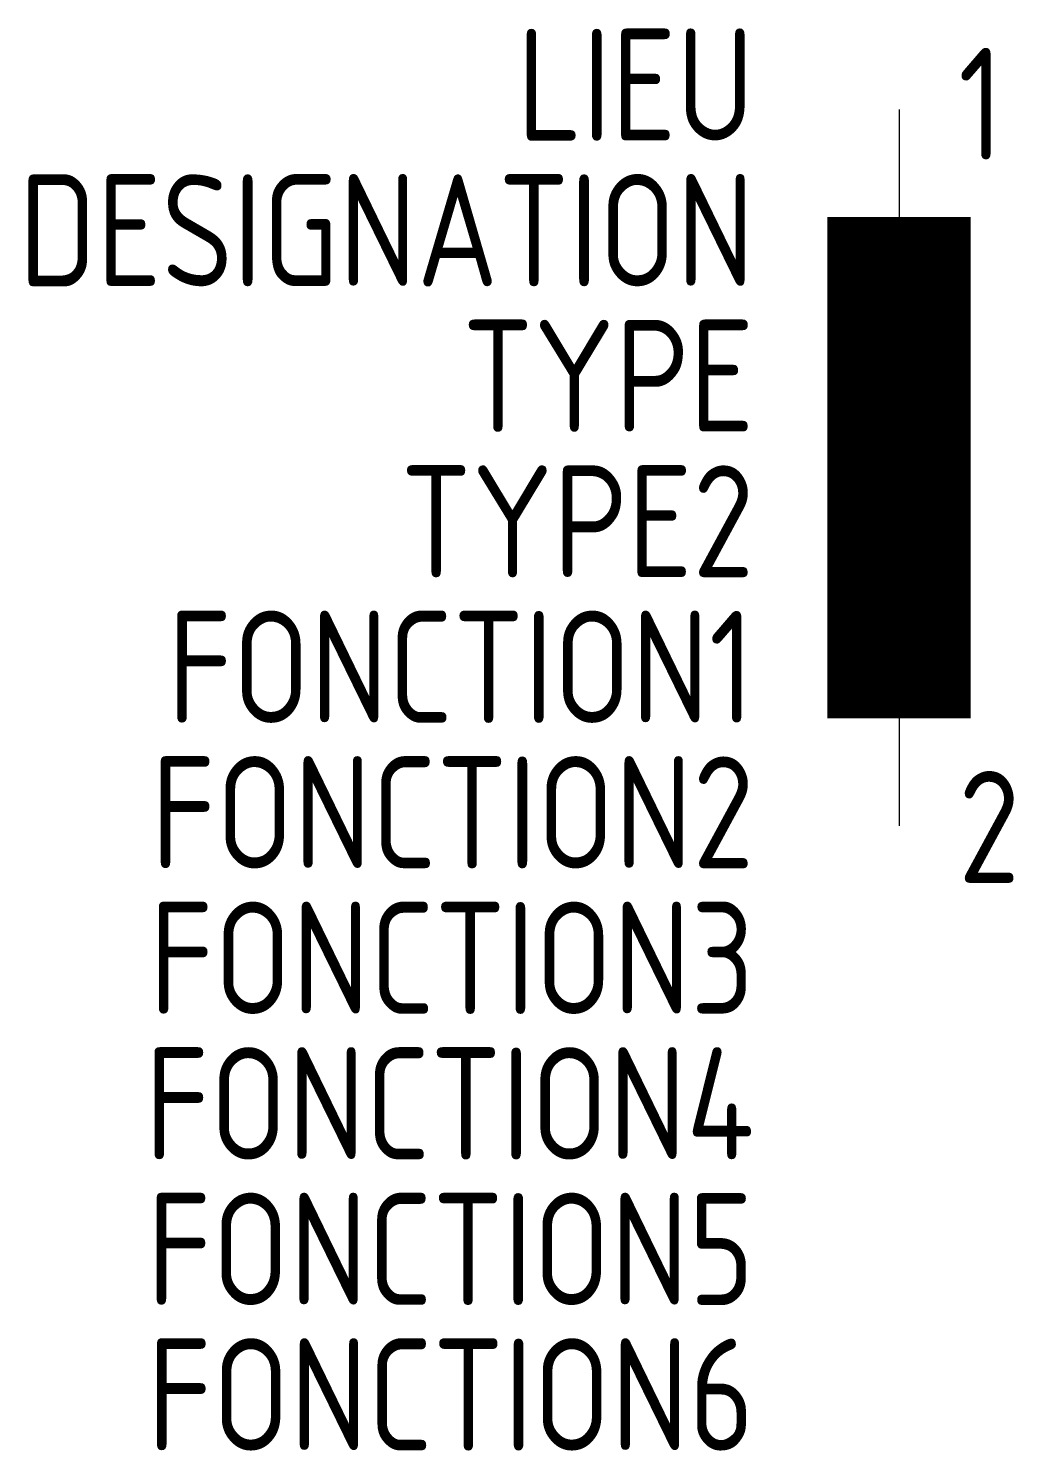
# Model space of a CAD drawing. Extents: x -1604.1 to -1582.1, y -909.5 to -877.8.
import ezdxf
from ezdxf.enums import TextEntityAlignment as Align

# ---------------------------------------------------------------- set-up
doc = ezdxf.new("R2010")
doc.units = 0
for name, color, linetype in [('SYMB_FIL', 3, 'CONTINUOUS'), ('SYMB_TXT_CONTACT', 2, 'CONTINUOUS'), ('SYMB_TXT_NOM', 3, 'CONTINUOUS')]:
    doc.layers.add(name, color=color, linetype=linetype)
doc.styles.add('NET2_5', font='isocp.shx', dxfattribs={"width": 0.9, "height": 2.5})

msp = doc.modelspace()

# ---------------------------------------------------------------- linework, layer by layer
at = {"layer": 'SYMB_FIL'}
for p, q in [((-1584.634, -879.593), (-1584.634, -881.993)), ((-1584.634, -893.193), (-1584.634, -895.593))]:
    msp.add_line(p, q, dxfattribs=at)
at = {"layer": 'SYMB_FIL', "const_width": 3.2}
msp.add_lwpolyline([(-1584.634, -881.993), (-1584.634, -893.193)], dxfattribs=at)

# ---------------------------------------------------------------- texts
at = {"layer": 'SYMB_TXT_CONTACT', "style": 'NET2_5', "width": 0.9, "flags": 8}
for tag, p in [('1', (-1583.312, -880.718)), ('2', (-1583.312, -896.868))]:
    msp.add_attdef(tag, p, '?', height=2.5, dxfattribs=at)
at = {"layer": 'SYMB_TXT_NOM', "style": 'NET2_5', "width": 0.9, "flags": 8}
for tag, text, p in [('LIEU', '', (-1587.869, -880.293)), ('DESIGNATION', 'L?', (-1587.869, -883.543)), ('TYPE', '', (-1587.869, -886.793)), ('TYPE2', '', (-1587.869, -890.043)), ('FONCTION1', '', (-1587.869, -893.293)), ('FONCTION2', '', (-1587.869, -896.543)), ('FONCTION3', '', (-1587.869, -899.793)), ('FONCTION4', '', (-1587.869, -903.043)), ('FONCTION5', '', (-1587.869, -906.293)), ('FONCTION6', '', (-1587.869, -909.543))]:
    msp.add_attdef(tag, text=text, height=2.5, dxfattribs=at).set_placement(p, align=Align.RIGHT)

doc.saveas('drawing.dxf')
